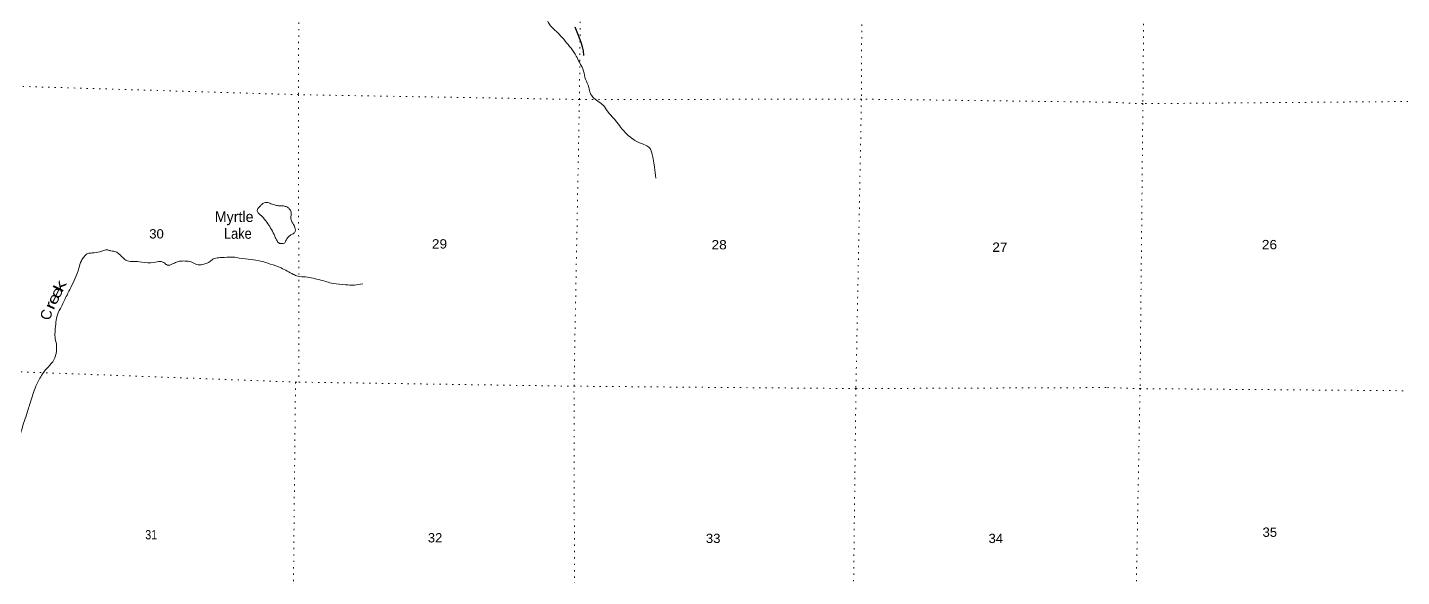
# Model space of a CAD drawing. Header units: feet. Extents: x -1048576 to 137166, y -268550 to 2097152.
# Drawn here: x -204301 to -178479, y 295823 to 306149 of the extents above; entities that cross this region are included whole.
import ezdxf
from ezdxf.enums import TextEntityAlignment as Align

# ---------------------------------------------------------------- set-up
doc = ezdxf.new("R2010")
doc.units = ezdxf.units.FT
doc.header["$LTSCALE"] = 80
doc.linetypes.add('DOTTED', pattern=[1.5, 0.3, -1.2])
for name, color, linetype, lineweight in [('29', 7, 'Continuous', 25), ('39', 7, 'Continuous', 13), ('7', 7, 'DOTTED', 13)]:
    doc.layers.add(name, color=color, linetype=linetype, lineweight=lineweight)
doc.layers.add('41', color=7, linetype='Continuous')

msp = doc.modelspace()

# ---------------------------------------------------------------- linework, layer by layer
at = {"layer": '29'}
msp.add_lwpolyline([(-194015.58, 306161.16), (-193937.21, 305974.08), (-193893.75, 305851.75), (-193873.58, 305783.15), (-193860.87, 305710.59), (-193853.89, 305621.18)], dxfattribs=at)
at = {"layer": '39'}
for points in [[(-139726.18, 284721.75), (-139786.61, 284683.23), (-139865.18, 284636.58), (-139935.68, 284589.96), (-139981.99, 284555.51), (-140024.23, 284506.92), (-140030.24, 284490.75), (-140030.24, 284490.75), (-140086.75, 284492.64)], [(-192492.42, 303314.32), (-192518.48, 303522.96), (-192543.54, 303681.07), (-192569.62, 303788.69), (-192594.38, 303861.92), (-192661.79, 303921.87), (-192769.82, 303968.47), (-192919.61, 304046.22), (-193030.78, 304137.34), (-193153.12, 304275.16), (-193247.55, 304396.26), (-193383.68, 304550.52), (-193477.94, 304679.7), (-193581.21, 304762.58), (-193676.49, 304841.26), (-193721.54, 304908.84), (-193749.52, 305022.55), (-193813.03, 305175.37), (-193850.28, 305329.68), (-193927.67, 305494.89), (-193987.88, 305611.27), (-194085.81, 305758.71), (-194196.08, 305894.27), (-194310.52, 306023.85), (-194457.02, 306164.17), (-194510.1, 306233.93), (-194530.05, 306345.46), (-194557.7, 306475.33), (-194588.84, 306532.53), (-194716.09, 306526.98), (-194838.45, 306563.77), (-194877.69, 306619.11), (-194909.78, 306728.86), (-194986.01, 306851.62), (-195070.19, 306980.6), (-195201.82, 307258.03), (-195215.14, 307397.72), (-195254.96, 307624.82), (-195341.86, 307818.52), (-195416.6, 307914.97), (-195437.16, 307996.21), (-195418.54, 308119.1), (-195401.02, 308187.45), (-195341.21, 308250.92), (-195253.04, 308319.89), (-195164.63, 308400.98), (-195126.2, 308505.29), (-195124.04, 308612.34), (-195179.73, 308752.87), (-195285.03, 308934.81), (-195350.6, 309085.64), (-195365.25, 309259.71), (-195384.51, 309405.58), (-195379.03, 309577.22), (-195364.15, 309714.33), (-195360.14, 309813.27), (-195366.25, 309910.38), (-195437.02, 310103.75), (-195495.17, 310222.11), (-195535.86, 310305.76), (-195603.53, 310452.6), (-195695.16, 310612.03), (-195784.66, 310777.49), (-195887.31, 310890.67), (-195997, 310955.49), (-196046.08, 311023.15), (-196070.58, 311209.54), (-196109.43, 311384.09), (-196143.58, 311491.86), (-196165.39, 311611.52), (-196152.45, 311752.7), (-196102.73, 311816.38), (-196026.91, 311873.46), (-196027.58, 311940.16), (-196114.38, 312038.88), (-196161.49, 312104.48), (-196144.93, 312225.39), (-196099.71, 312365.93), (-196052.6, 312500.38), (-196031.92, 312625.25), (-196046.02, 312726.56), (-196076.75, 312803.96), (-196125.59, 312883.74), (-196157.05, 312924.78), (-196168.05, 312979.55), (-196130.56, 313037.4), (-196069.06, 313084.68), (-196046.1, 313122.61), (-196045.24, 313165.03), (-196143.52, 313195.27), (-196285.68, 313250.64)], [(-199417.05, 302766.49), (-199369.74, 302727.87), (-199342.97, 302654.59), (-199350.61, 302575.94), (-199332.15, 302490.7), (-199300.81, 302443.6), (-199270.12, 302364.18), (-199269.16, 302311.63), (-199310.36, 302270.02), (-199363.47, 302238.74), (-199412.86, 302191.23), (-199435.78, 302155.31), (-199467.18, 302099.36), (-199523.99, 302084.33), (-199564.25, 302089.17), (-199609.76, 302134.53), (-199652.38, 302222.27), (-199714.41, 302348.78), (-199782.85, 302457.24), (-199867.43, 302566.02), (-199944.6, 302642.32), (-199977.96, 302689.46), (-199979.16, 302729.9), (-199935.78, 302779.55), (-199896.59, 302821.2), (-199851.64, 302848.6), (-199805.04, 302857.77), (-199726.82, 302833.99), (-199638.59, 302805.96), (-199562.09, 302796.36), (-199509.6, 302797.33), (-199471.44, 302788.49), (-199441.34, 302779.81), (-199417.05, 302766.49)], [(-198001.43, 301330.62), (-198155.35, 301303.37), (-198324.72, 301310.78), (-198558.31, 301335.64), (-198787.1, 301398.8), (-198933.75, 301432.03), (-199074.47, 301459.08), (-199219.55, 301470.05), (-199303.58, 301506.07), (-199535.26, 301625.86), (-199737.58, 301700.61), (-199922.11, 301756.83), (-200099.18, 301782.58), (-200322.56, 301813.3), (-200433.23, 301829.64), (-200596.79, 301824.82), (-200705.88, 301818.91), (-200815.39, 301792.8), (-200878.98, 301741.53), (-200970.57, 301702.94), (-201096.05, 301685.23), (-201198.04, 301731.72), (-201308.58, 301754.12), (-201425.62, 301754.43), (-201500.67, 301735.72), (-201574.02, 301700.81), (-201671.3, 301680.52), (-201738.99, 301726.32), (-201805.15, 301747.85), (-201924.54, 301732.04), (-202154.54, 301734.6), (-202311.65, 301749.85), (-202420.46, 301758.08), (-202484.19, 301799.76), (-202577.29, 301886.48), (-202641.03, 301928.16), (-202733.46, 301948.19), (-202793.65, 301965.55), (-202939.63, 301932.09), (-203085.4, 301908.72), (-203166.37, 301896.19), (-203244.38, 301831.06), (-203288.12, 301763.23), (-203335.4, 301620.71), (-203403.78, 301432.13), (-203485.96, 301259.99), (-203557.48, 301115.92), (-203662.71, 300901.81), (-203736.53, 300743.65), (-203765.53, 300606.82), (-203780.85, 300447.49), (-203783.25, 300328.32), (-203757.74, 300192.43), (-203763.22, 300020.78), (-203826.96, 299862.42), (-203944.64, 299731.4), (-204038.02, 299603.94), (-204140.98, 299401.9), (-204252.32, 299084.86), (-204327.86, 298841.86), (-204388.01, 298661.2), (-204499.2, 298251.2), (-204594.95, 298006.59), (-204691.11, 297741.78), (-204800.45, 297523.7), (-204902.37, 297273.15), (-205042.73, 296918.29), (-205115.51, 296711.61), (-205169.37, 296542.95), (-205213.01, 296380.14), (-205239.42, 296271.55), (-205241.7, 296158.44), (-205217.36, 296065.01), (-205179.54, 295938.97), (-205080.53, 295545), (-205074.23, 295356.95), (-204994.85, 295090.66), (-204966.12, 294914.29), (-204956.85, 294673.65), (-204962.41, 294497.97), (-204966.77, 294281.84), (-205004.12, 294131.04), (-205029.33, 293982.01), (-205025.56, 293868.78), (-204979.41, 293655.69), (-204898.98, 293540.93), (-204772.77, 293394.95), (-204646.54, 293350.01), (-204559, 293287.64), (-204429.77, 293291.13), (-204329.11, 293279.03)]]:
    msp.add_spline(points, degree=3, dxfattribs=at)
at = {"layer": '7'}
msp.add_line((-199263.67, 299480.59), (-199319.43, 294019.86), dxfattribs=at)
for points in [[(-183126.72, 322199.1), (-183145, 320943.32), (-183236.47, 315595.45), (-183294.1, 310058.87), (-183339.03, 304715.94), (-183392.42, 299357.05), (-183494.89, 293971.05)], [(-188536.29, 320894.32), (-188596.85, 315649.63), (-188608.62, 310165.81), (-188628.07, 304801.36), (-188731.86, 299357.76), (-188795.9, 293984.1)], [(-199184.25, 310319.81), (-199209.17, 304884.75), (-199199.18, 299479.3)], [(-194016.31, 294001.16), (-194030.42, 299402.65), (-193927.69, 304793.73), (-193876.02, 310254.53)], [(-183962.74, 304742.81), (-188628.07, 304801.36), (-193927.69, 304793.73), (-199209.17, 304884.75), (-204489.3, 305042.42)], [(-172745.26, 304745.21), (-178112.13, 304758.52), (-183339.03, 304715.94), (-183962.74, 304742.81)], [(-204547.13, 299676.72), (-199263.49, 299480.58), (-199199.18, 299479.3), (-194030.42, 299402.65), (-188731.86, 299357.76), (-184007.04, 299376.98)], [(-184007.04, 299376.98), (-183392.42, 299357.05), (-178203.85, 299315.69), (-172878.01, 299275.08)]]:
    msp.add_lwpolyline(points, dxfattribs=at)

# ---------------------------------------------------------------- texts
at = {"layer": '41'}
msp.add_text('Myrtle', height=200, dxfattribs=at).set_placement((-200780.63, 302490.22))
at = {"layer": '41', "width": 0.9}
msp.add_text('Lake', height=200, dxfattribs=at).set_placement((-200608.3, 302174.82))
at = {"layer": '41'}
for s, rotation, width, p in [('k', 63.615, 1.55, (-203605.33, 301244.48)), ('e', 63.864, 1.35, (-203725.08, 301001.7)), ('e', 63.79, 1.35, (-203666.15, 301121.59)), ('r', 65.799, 1.45, (-203784.29, 300882.47))]:
    msp.add_text(s, height=200, rotation=rotation, dxfattribs=dict(at, width=width)).set_placement(p, align=Align.CENTER)
msp.add_text('C', height=200, rotation=76.856, dxfattribs=at).set_placement((-203849.51, 300725.47), align=Align.CENTER)
at = {"layer": '7'}
for s, width, p in [('30', 1.05, (-202012.36, 302180.36)), ('29', 1.1, (-196700.56, 301991.74)), ('28', 1.1, (-191445.81, 301976.02)), ('26', 1.1, (-181103.63, 301978.12)), ('27', 1.1, (-186169.48, 301929.55)), ('31', 0.85, (-202086.17, 296521.97)), ('35', 1.05, (-181090.19, 296569.82)), ('32', 1.05, (-196777.78, 296464.77)), ('33', 1.05, (-191551.19, 296453.65)), ('34', 1.05, (-186239.63, 296452.96))]:
    msp.add_text(s, height=175, dxfattribs=dict(at, width=width)).set_placement(p)

doc.saveas('drawing.dxf')
